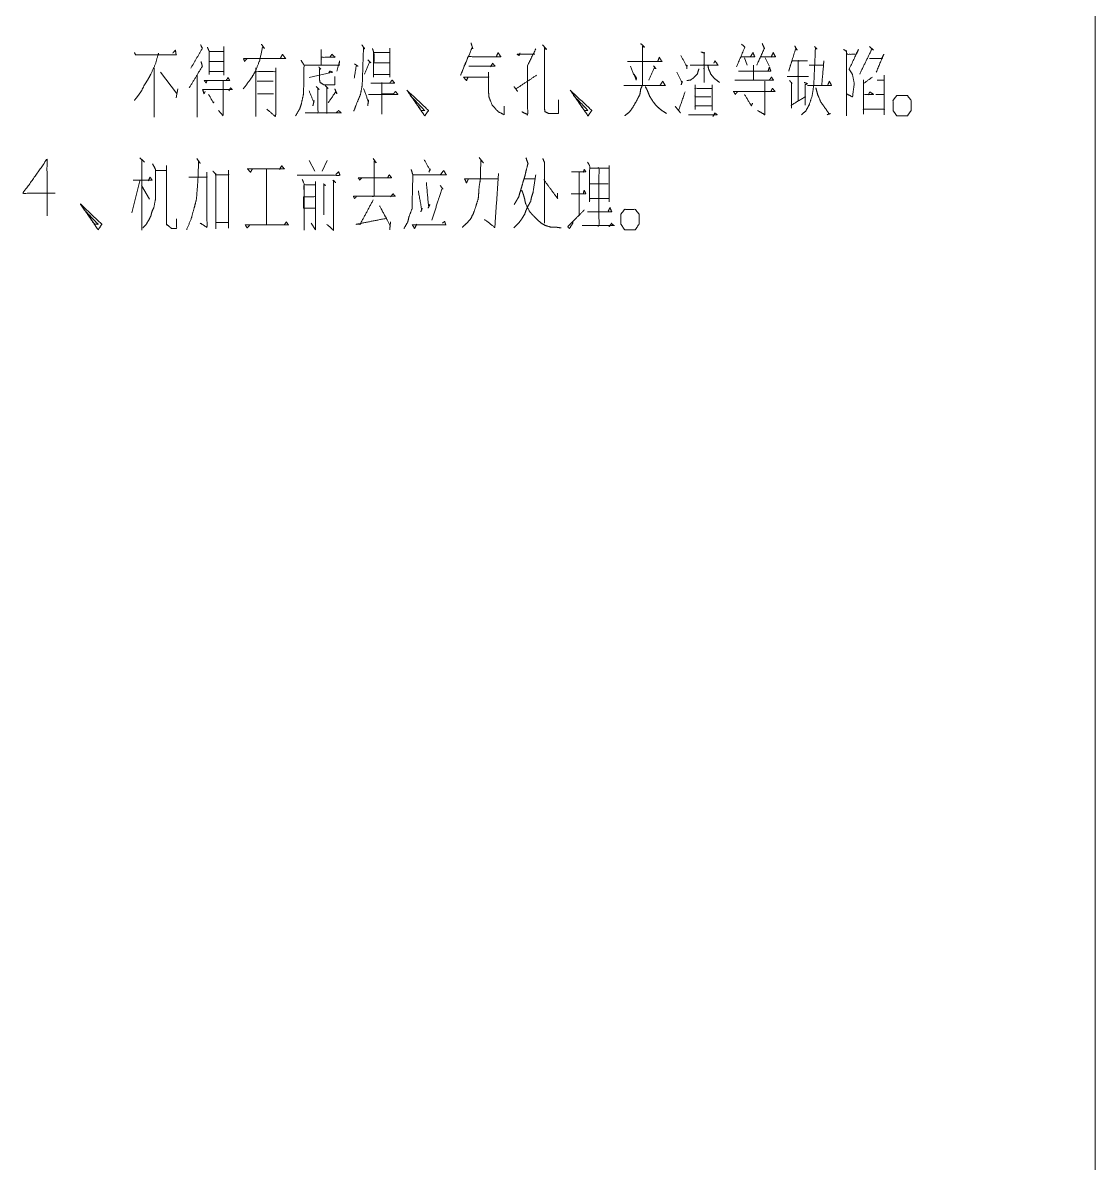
# Model space of a CAD drawing. Header units: millimetres. Extents: x 2210 to 79821, y -19430 to 2344.
# Drawn here: x 8405.65 to 8450.5, y 1693.41 to 1741.13 of the extents above; entities that cross this region are included whole.
import ezdxf

# ---------------------------------------------------------------- set-up
doc = ezdxf.new("R2010")
doc.units = ezdxf.units.MM
doc.layers.add('101', color=7, linetype='Continuous', true_color=0xffffff)

msp = doc.modelspace()

# ---------------------------------------------------------------- linework, layer by layer
at = {"layer": '101', "color": 133, "linetype": 'Continuous', "lineweight": 18}
msp.add_line((8450.501, 1497.822), (8450.501, 1784.822), dxfattribs=at)
at = {"layer": '101', "color": 72, "linetype": 'Continuous', "lineweight": 18}
for p, q in [((8414.059, 1740.132), (8414.059, 1738.932)), ((8413.476, 1739.932), (8414.059, 1739.932)), ((8435.834, 1739.657), (8435.94, 1739.357)), ((8436.7, 1739.657), (8436.86, 1739.332)), ((8411.147, 1739.232), (8411.147, 1737.182)), ((8413.476, 1739.507), (8414.059, 1739.507)), ((8436.206, 1739.357), (8436.206, 1738.732)), ((8411.412, 1739.057), (8412.083, 1738.182)), ((8412.946, 1738.932), (8412.946, 1737.182)), ((8413.476, 1739.082), (8414.059, 1739.082)), ((8414.024, 1738.732), (8414.024, 1737.282)), ((8415.452, 1738.682), (8416.124, 1738.682)), ((8412.136, 1738.357), (8412.066, 1737.982)), ((8415.47, 1738.157), (8416.141, 1738.157)), ((8441.324, 1738.132), (8441.66, 1738.132)), ((8414.024, 1737.232), (8413.83, 1737.457)), ((8417.623, 1735.37), (8417.87, 1734.92)), ((8418.383, 1735.37), (8418.171, 1734.92)), ((8415.841, 1735.02), (8415.841, 1732.67)), ((8415.841, 1734.995), (8415.841, 1732.67)), ((8428.917, 1734.87), (8428.917, 1733.045)), ((8410.546, 1734.52), (8410.21, 1733.17)), ((8426.64, 1734.595), (8427.064, 1734.595)), ((8429.358, 1734.395), (8430.136, 1734.395)), ((8410.616, 1734.32), (8410.952, 1733.745)), ((8417.711, 1732.745), (8417.888, 1732.47))]:
    msp.add_line(p, q, dxfattribs=at)
for points, knots in [([(8413.087, 1740.207), (8413.158, 1740.057), (8412.681, 1739.232)], [0, 0, 0.14819, 1, 1]), ([(8413.37, 1740.107), (8413.441, 1739.932), (8413.441, 1738.957)], [0, 0, 0.162191, 1, 1]), ([(8415.629, 1740.232), (8415.753, 1740.057), (8415.682, 1740.132), (8415.558, 1739.557), (8415.381, 1739.107), (8415.222, 1738.832), (8414.869, 1738.357)], [0, 0, 0.093222, 0.138055, 0.393909, 0.60422, 0.742422, 1, 1]), ([(8419.828, 1740.207), (8419.952, 1740.032), (8419.899, 1740.107), (8419.846, 1738.532), (8419.775, 1738.132), (8419.616, 1737.757), (8419.493, 1737.432)], [0, 0, 0.070423, 0.10061, 0.618426, 0.751894, 0.885743, 1, 1]), ([(8420.27, 1740.057), (8420.323, 1739.907), (8420.323, 1738.857), (8420.323, 1738.957), (8420.995, 1738.957), (8420.995, 1738.857), (8420.995, 1740.057), (8420.995, 1739.882), (8420.341, 1739.882), (8420.341, 1739.457), (8420.977, 1739.457)], [0, 0, 0.030769, 0.233823, 0.253162, 0.383052, 0.402391, 0.634454, 0.668295, 0.794764, 0.876953, 1, 1]), ([(8424.399, 1740.282), (8424.47, 1740.032), (8424.452, 1740.107), (8423.957, 1738.932), (8424.275, 1739.707), (8425.636, 1739.707), (8425.53, 1739.882), (8425.442, 1739.682)], [0, 0, 0.061366, 0.07957, 0.380707, 0.578581, 0.900027, 0.948356, 1, 1]), ([(8427.382, 1740.207), (8427.559, 1740.007), (8427.471, 1740.057), (8427.471, 1737.532), (8427.489, 1737.407), (8427.648, 1737.332), (8428.054, 1737.332), (8428.054, 1737.907)], [0, 0, 0.063895, 0.088198, 0.692698, 0.72292, 0.765024, 0.862344, 1, 1]), ([(8431.494, 1740.257), (8431.653, 1740.107), (8431.564, 1740.132), (8431.564, 1738.507), (8431.494, 1738.357), (8431.458, 1738.132), (8431.317, 1737.857), (8431.158, 1737.582), (8431.034, 1737.407), (8430.822, 1737.232)], [0, 0, 0.063452, 0.090102, 0.561769, 0.609902, 0.676013, 0.765766, 0.85798, 0.920182, 1, 1]), ([(8435.711, 1740.232), (8435.852, 1740.107), (8435.499, 1739.282)], [0, 0, 0.173753, 1, 1]), ([(8436.577, 1740.257), (8436.665, 1740.057), (8436.347, 1739.357)], [0, 0, 0.221401, 1, 1]), ([(8437.934, 1740.157), (8438.04, 1739.982), (8437.97, 1740.032), (8437.687, 1739.107), (8437.81, 1739.532), (8438.464, 1739.532), (8438.076, 1739.532), (8438.076, 1737.882), (8438.076, 1738.882), (8437.616, 1738.882), (8438.517, 1738.882)], [0, 0, 0.030298, 0.043116, 0.18631, 0.251837, 0.348652, 0.406218, 0.650483, 0.798524, 0.866556, 1, 1]), ([(8438.765, 1740.132), (8438.871, 1740.032), (8438.8, 1740.057), (8438.73, 1738.507), (8438.659, 1738.057), (8438.535, 1737.682), (8438.394, 1737.432), (8438.217, 1737.282)], [0, 0, 0.046393, 0.07026, 0.56412, 0.709105, 0.834794, 0.926207, 1, 1]), ([(8441.059, 1740.132), (8441.236, 1739.982), (8441.165, 1740.032), (8440.652, 1738.982)], [0, 0, 0.155911, 0.214149, 1, 1]), ([(8410.316, 1739.882), (8410.369, 1739.782), (8412.066, 1739.782), (8412.03, 1739.982), (8411.924, 1739.857)], [0, 0, 0.051998, 0.831416, 0.924706, 1, 1]), ([(8411.323, 1739.782), (8411.323, 1739.857), (8411.2, 1739.407), (8411.005, 1738.982), (8410.882, 1738.757), (8410.74, 1738.532), (8410.616, 1738.282), (8410.457, 1738.057), (8410.316, 1737.882)], [0, 0, 0.03245, 0.234393, 0.436626, 0.547735, 0.66272, 0.783417, 0.902652, 1, 1]), ([(8415.028, 1739.632), (8414.922, 1739.507), (8414.887, 1739.632), (8416.636, 1739.632), (8416.513, 1739.807), (8416.424, 1739.657)], [0, 0, 0.067399, 0.12081, 0.8403, 0.928416, 1, 1]), ([(8418.135, 1740.007), (8418.135, 1739.357), (8418.135, 1739.682), (8418.718, 1739.682), (8418.577, 1739.807), (8418.506, 1739.707)], [0, 0, 0.347693, 0.52154, 0.833541, 0.934487, 1, 1]), ([(8426.446, 1739.857), (8426.41, 1739.757), (8426.322, 1739.807), (8427.064, 1739.807)], [0, 0, 0.111652, 0.218549, 1, 1]), ([(8427.1, 1740.032), (8426.764, 1739.332), (8426.764, 1737.282), (8426.516, 1737.407)], [0, 0, 0.250151, 0.910671, 1, 1]), ([(8430.946, 1739.507), (8432.377, 1739.507), (8432.271, 1739.682), (8432.201, 1739.507)], [0, 0, 0.784459, 0.896586, 1, 1]), ([(8433.169, 1739.757), (8433.417, 1739.307), (8433.434, 1739.357), (8433.417, 1739.207)], [0, 0, 0.715627, 0.789541, 1, 1]), ([(8434.017, 1739.907), (8434.159, 1739.857), (8434.141, 1739.882), (8434.141, 1738.632), (8434.141, 1739.357), (8433.558, 1739.357), (8434.724, 1739.357), (8434.601, 1739.532), (8434.548, 1739.432)], [0, 0, 0.035429, 0.042667, 0.337979, 0.509258, 0.647046, 0.922634, 0.973261, 1, 1]), ([(8435.711, 1739.707), (8436.259, 1739.707), (8436.188, 1739.882), (8436.082, 1739.707)], [0, 0, 0.582111, 0.78262, 1, 1]), ([(8436.506, 1739.707), (8437.125, 1739.707), (8437.036, 1739.882), (8436.948, 1739.682)], [0, 0, 0.598664, 0.788389, 1, 1]), ([(8439.981, 1740.007), (8440.105, 1739.932), (8440.105, 1737.232), (8440.105, 1739.807), (8440.511, 1739.807), (8440.599, 1740.007), (8440.211, 1739.182), (8440.352, 1738.957), (8440.423, 1738.582), (8440.352, 1738.032), (8440.087, 1738.157)], [0, 0, 0.017119, 0.336574, 0.641238, 0.689334, 0.715206, 0.823117, 0.854558, 0.899709, 0.965319, 1, 1]), ([(8441.059, 1739.632), (8441.572, 1739.632), (8441.66, 1739.807), (8441.342, 1739.057)], [0, 0, 0.336501, 0.465191, 1, 1]), ([(8413.105, 1739.507), (8413.158, 1739.307), (8412.61, 1738.407)], [0, 0, 0.164146, 1, 1]), ([(8415.399, 1737.207), (8415.399, 1739.232), (8415.399, 1739.082), (8416.23, 1739.082), (8416.23, 1739.232), (8416.23, 1737.307), (8416.212, 1737.207), (8415.859, 1737.507)], [0, 0, 0.358665, 0.385234, 0.532376, 0.558945, 0.899902, 0.917886, 1, 1]), ([(8417.287, 1739.557), (8417.411, 1739.357), (8417.393, 1738.157), (8417.304, 1737.757), (8417.234, 1737.532), (8417.057, 1737.232)], [0, 0, 0.096825, 0.590902, 0.759554, 0.856649, 1, 1]), ([(8417.411, 1739.357), (8418.878, 1739.357), (8418.895, 1739.532), (8418.789, 1739.107)], [0, 0, 0.704987, 0.78951, 1, 1]), ([(8418.029, 1739.282), (8418.118, 1739.182), (8418.064, 1739.207), (8418.064, 1738.732), (8418.082, 1738.632), (8418.241, 1738.532), (8418.701, 1738.532), (8418.701, 1738.882)], [0, 0, 0.075571, 0.108775, 0.377734, 0.435237, 0.541611, 0.801816, 1, 1]), ([(8419.528, 1739.407), (8419.669, 1739.307), (8419.599, 1739.357), (8419.51, 1738.807)], [0, 0, 0.212014, 0.318021, 1, 1]), ([(8420.076, 1739.582), (8420.2, 1739.457), (8420.164, 1739.507), (8419.934, 1738.982)], [0, 0, 0.217081, 0.292659, 1, 1]), ([(8424.311, 1739.307), (8425.406, 1739.307), (8425.3, 1739.432), (8425.212, 1739.282)], [0, 0, 0.764246, 0.878574, 1, 1]), ([(8431.069, 1739.307), (8431.299, 1738.732), (8431.317, 1738.807), (8431.211, 1738.982)], [0, 0, 0.687344, 0.772865, 1, 1]), ([(8432.024, 1739.332), (8432.13, 1739.207), (8432.059, 1739.232), (8431.829, 1738.732)], [0, 0, 0.207707, 0.30272, 1, 1]), ([(8433.929, 1739.207), (8433.858, 1738.982), (8433.717, 1738.832), (8433.576, 1738.732), (8433.417, 1738.707)], [0, 0, 0.303858, 0.569399, 0.792546, 1, 1]), ([(8434.3, 1739.357), (8434.336, 1739.182), (8434.424, 1738.982), (8434.565, 1738.807), (8434.795, 1738.632)], [0, 0, 0.195973, 0.436003, 0.682958, 1, 1]), ([(8435.587, 1739.107), (8436.93, 1739.107), (8436.877, 1739.282), (8436.824, 1739.107)], [0, 0, 0.786012, 0.89301, 1, 1]), ([(8438.535, 1739.357), (8439.136, 1739.357), (8439.154, 1739.532), (8439.065, 1738.532)], [0, 0, 0.337467, 0.436241, 1, 1]), ([(8413.352, 1738.707), (8413.317, 1738.607), (8413.246, 1738.707), (8414.307, 1738.707), (8414.236, 1738.832), (8414.166, 1738.732)], [0, 0, 0.068207, 0.14696, 0.828904, 0.921247, 1, 1]), ([(8417.623, 1738.832), (8418.612, 1739.057), (8418.489, 1739.107), (8418.453, 1739.032)], [0, 0, 0.82429, 0.932662, 1, 1]), ([(8420.111, 1738.132), (8421.331, 1738.132), (8421.242, 1738.257), (8421.154, 1738.157), (8420.659, 1738.157), (8420.659, 1738.632), (8420.659, 1737.307)], [0, 0, 0.320854, 0.36113, 0.396239, 0.526441, 0.651406, 1, 1]), ([(8420.2, 1738.607), (8421.189, 1738.607), (8421.101, 1738.732), (8421.013, 1738.632)], [0, 0, 0.775503, 0.895429, 1, 1]), ([(8424.275, 1738.857), (8424.205, 1738.707), (8424.081, 1738.857), (8425.124, 1738.857), (8425.124, 1739.057), (8425.124, 1738.382), (8425.141, 1738.032), (8425.283, 1737.682), (8425.53, 1737.407), (8425.778, 1737.282), (8425.778, 1737.632)], [0, 0, 0.04142, 0.08999, 0.350489, 0.400452, 0.569066, 0.656611, 0.750908, 0.843316, 0.912571, 1, 1]), ([(8426.198, 1738.457), (8426.34, 1738.257), (8426.269, 1738.357), (8427.135, 1738.932)], [0, 0, 0.174088, 0.261132, 1, 1]), ([(8430.787, 1738.507), (8432.519, 1738.507), (8432.413, 1738.682), (8432.307, 1738.507)], [0, 0, 0.808884, 0.904437, 1, 1]), ([(8433.01, 1739.057), (8433.222, 1738.607), (8433.222, 1738.682), (8433.187, 1738.532)], [0, 0, 0.684676, 0.78789, 1, 1]), ([(8435.428, 1738.732), (8437.036, 1738.732), (8436.966, 1738.857), (8436.877, 1738.732)], [0, 0, 0.844266, 0.919643, 1, 1]), ([(8436.683, 1738.682), (8436.683, 1737.282), (8436.382, 1737.457)], [0, 0, 0.801046, 1, 1]), ([(8437.722, 1738.707), (8437.828, 1738.582), (8437.793, 1738.632), (8437.793, 1737.557), (8437.793, 1737.682), (8438.376, 1738.032), (8438.376, 1737.682), (8438.376, 1738.532), (8438.464, 1738.582), (8438.323, 1738.632)], [0, 0, 0.046088, 0.063303, 0.365528, 0.400669, 0.59191, 0.690308, 0.929277, 0.957827, 1, 1]), ([(8438.464, 1738.507), (8439.472, 1738.507), (8439.383, 1738.682), (8439.313, 1738.507)], [0, 0, 0.723627, 0.864434, 1, 1]), ([(8441.183, 1738.857), (8440.812, 1738.582), (8440.812, 1738.732), (8440.812, 1737.307), (8440.812, 1737.507), (8441.678, 1737.507), (8441.678, 1737.282), (8441.678, 1738.932), (8441.678, 1738.732), (8441.377, 1738.732)], [0, 0, 0.084323, 0.111704, 0.371809, 0.408317, 0.566405, 0.607474, 0.908649, 0.945156, 1, 1]), ([(8413.282, 1738.257), (8413.229, 1738.157), (8413.176, 1738.332), (8414.413, 1738.332), (8414.342, 1738.407), (8414.272, 1738.282)], [0, 0, 0.063588, 0.166317, 0.861419, 0.919321, 1, 1]), ([(8417.923, 1738.457), (8418.047, 1738.332), (8417.994, 1738.382), (8417.994, 1737.357), (8417.464, 1737.357), (8418.966, 1737.357), (8418.86, 1737.457), (8418.754, 1737.357)], [0, 0, 0.048876, 0.069128, 0.35402, 0.501396, 0.918968, 0.959488, 1, 1]), ([(8417.623, 1738.282), (8417.817, 1737.807), (8417.835, 1737.882), (8417.782, 1737.657)], [0, 0, 0.624785, 0.718604, 1, 1]), ([(8418.294, 1738.507), (8418.418, 1738.382), (8418.365, 1738.407), (8418.365, 1737.332)], [0, 0, 0.13431, 0.179085, 1, 1]), ([(8418.701, 1738.357), (8418.789, 1738.157), (8418.736, 1738.232), (8418.418, 1737.782)], [0, 0, 0.253773, 0.360383, 1, 1]), ([(8419.899, 1738.382), (8420.111, 1737.807), (8420.111, 1737.907), (8420.076, 1737.657)], [0, 0, 0.634872, 0.738463, 1, 1]), ([(8421.857, 1738.082), (8422.458, 1737.457), (8422.317, 1737.457), (8421.716, 1738.307), (8422.458, 1737.232), (8422.617, 1737.457), (8421.716, 1738.307)], [0, 0, 0.178024, 0.207055, 0.420793, 0.68903, 0.745609, 1, 1]), ([(8428.687, 1738.082), (8429.288, 1737.457), (8429.146, 1737.457), (8428.545, 1738.307), (8429.288, 1737.232), (8429.447, 1737.457), (8428.545, 1738.307)], [0, 0, 0.178022, 0.207052, 0.420792, 0.689029, 0.745607, 1, 1]), ([(8431.688, 1738.457), (8431.776, 1738.282), (8431.865, 1738.057), (8432.024, 1737.807), (8432.165, 1737.632), (8432.377, 1737.457), (8432.572, 1737.332)], [0, 0, 0.133806, 0.298793, 0.50104, 0.654588, 0.84227, 1, 1]), ([(8432.939, 1737.632), (8433.151, 1737.357), (8433.081, 1737.457), (8433.346, 1738.232)], [0, 0, 0.269451, 0.364473, 1, 1]), ([(8433.77, 1738.532), (8433.77, 1737.507), (8433.77, 1737.657), (8434.477, 1737.657), (8434.477, 1737.457), (8434.477, 1738.532), (8434.477, 1738.382), (8433.77, 1738.382), (8433.77, 1738.032), (8434.424, 1738.032)], [0, 0, 0.204263, 0.234156, 0.375052, 0.41491, 0.629137, 0.659027, 0.799923, 0.869674, 1, 1]), ([(8435.534, 1738.232), (8435.446, 1738.132), (8435.375, 1738.257), (8437.107, 1738.257), (8437.001, 1738.382), (8436.93, 1738.232)], [0, 0, 0.057062, 0.118456, 0.859015, 0.929102, 1, 1]), ([(8438.818, 1738.407), (8438.889, 1738.132), (8439.03, 1737.807), (8439.383, 1737.307), (8439.436, 1737.332), (8439.295, 1737.282)], [0, 0, 0.194582, 0.437456, 0.857073, 0.897233, 1, 1]), ([(8440.847, 1738.132), (8441.236, 1738.132), (8441.077, 1738.232), (8441.006, 1738.107)], [0, 0, 0.539792, 0.80061, 1, 1]), ([(8413.423, 1738.132), (8413.618, 1737.782), (8413.653, 1737.807)], [0, 0, 0.902428, 1, 1]), ([(8435.834, 1738.132), (8436.117, 1737.657), (8436.17, 1737.757)], [0, 0, 0.830056, 1, 1]), ([(8442.045, 1737.457), (8442.045, 1737.882), (8442.204, 1738.082), (8442.646, 1738.082), (8442.805, 1737.882), (8442.805, 1737.457), (8442.646, 1737.232), (8442.204, 1737.232), (8442.045, 1737.457)], [0, 0, 0.152008, 0.243405, 0.401453, 0.492841, 0.64485, 0.743396, 0.901445, 1, 1]), ([(8433.487, 1737.282), (8434.689, 1737.282), (8434.601, 1737.357), (8434.512, 1737.207)], [0, 0, 0.805626, 0.883304, 1, 1]), ([(8407, 1733.995), (8405.657, 1733.995), (8406.664, 1735.42), (8406.664, 1733.045)], [0, 0, 0.245869, 0.565293, 1, 1]), ([(8410.546, 1735.47), (8410.74, 1735.295), (8410.634, 1735.395), (8410.634, 1732.445)], [0, 0, 0.077914, 0.121329, 1, 1]), ([(8412.928, 1735.445), (8413.07, 1735.245), (8412.999, 1735.345), (8412.981, 1734.67), (8412.946, 1734.17), (8412.911, 1733.745), (8412.822, 1733.395), (8412.698, 1732.945), (8412.504, 1732.47)], [0, 0, 0.073965, 0.11095, 0.314868, 0.466245, 0.59504, 0.704053, 0.844996, 1, 1]), ([(8420.306, 1735.445), (8420.429, 1735.27), (8420.341, 1735.345), (8420.341, 1733.87), (8419.475, 1733.87), (8421.225, 1733.87), (8421.136, 1733.97), (8421.03, 1733.845)], [0, 0, 0.045421, 0.069983, 0.382581, 0.566132, 0.936976, 0.965262, 1, 1]), ([(8422.441, 1735.395), (8422.688, 1734.945), (8422.688, 1735.02), (8422.635, 1734.87)], [0, 0, 0.686892, 0.7872, 1, 1]), ([(8424.735, 1735.495), (8424.912, 1735.27), (8424.806, 1735.37), (8424.788, 1734.595), (8424.735, 1734.27), (8424.717, 1733.995), (8424.699, 1733.77), (8424.611, 1733.495), (8424.505, 1733.17), (8424.381, 1732.92), (8424.222, 1732.745), (8424.028, 1732.57)], [0, 0, 0.083042, 0.125347, 0.350346, 0.445924, 0.525907, 0.591412, 0.675251, 0.77447, 0.855435, 0.924077, 1, 1]), ([(8426.693, 1735.47), (8426.782, 1735.245), (8426.693, 1734.92), (8426.658, 1734.745), (8426.587, 1734.52), (8426.516, 1734.27), (8426.446, 1734.045), (8426.393, 1733.845), (8426.304, 1733.695), (8426.198, 1733.52)], [0, 0, 0.116539, 0.278915, 0.364988, 0.478692, 0.603958, 0.717662, 0.817409, 0.90135, 1, 1]), ([(8427.4, 1735.445), (8427.471, 1735.27), (8427.471, 1732.745)], [0, 0, 0.069554, 1, 1]), ([(8411.076, 1735.22), (8411.2, 1734.995), (8411.2, 1733.745), (8411.129, 1733.395), (8411.058, 1733.245), (8411.005, 1733.045), (8410.917, 1732.87), (8410.811, 1732.695), (8410.669, 1732.545)], [0, 0, 0.090307, 0.52992, 0.655496, 0.713818, 0.786591, 0.855541, 0.927503, 1, 1]), ([(8411.217, 1734.945), (8411.659, 1734.945), (8411.659, 1735.145), (8411.659, 1732.695), (8411.783, 1732.595), (8411.871, 1732.52), (8412.083, 1732.52), (8412.083, 1732.92)], [0, 0, 0.111049, 0.16131, 0.777054, 0.817038, 0.846171, 0.899471, 1, 1]), ([(8412.592, 1734.67), (8413.352, 1734.67), (8413.352, 1734.87), (8413.352, 1732.57), (8413.07, 1732.745)], [0, 0, 0.211552, 0.267219, 0.907426, 1, 1]), ([(8413.6, 1734.92), (8413.724, 1734.795), (8413.724, 1732.52), (8413.724, 1732.77), (8414.254, 1732.77), (8414.254, 1732.545), (8414.254, 1734.945), (8414.254, 1734.77), (8413.688, 1734.77)], [0, 0, 0.026662, 0.37153, 0.409426, 0.489805, 0.523913, 0.887732, 0.914262, 1, 1]), ([(8415.258, 1735.02), (8415.169, 1734.87), (8415.046, 1735.02), (8416.583, 1735.02), (8416.477, 1735.145), (8416.389, 1734.995)], [0, 0, 0.077579, 0.164211, 0.849382, 0.92243, 1, 1]), ([(8417.128, 1734.745), (8418.913, 1734.745), (8418.86, 1734.895), (8418.736, 1734.77)], [0, 0, 0.841995, 0.917038, 1, 1]), ([(8421.893, 1734.995), (8421.963, 1734.77), (8421.928, 1733.345), (8421.804, 1733.02), (8421.751, 1732.795), (8421.592, 1732.52)], [0, 0, 0.092203, 0.64947, 0.785426, 0.875796, 1, 1]), ([(8421.963, 1734.77), (8423.36, 1734.77), (8423.254, 1734.945), (8423.112, 1734.77)], [0, 0, 0.764701, 0.876769, 1, 1]), ([(8428.598, 1734.895), (8429.199, 1734.895), (8429.129, 1734.995), (8429.093, 1734.87)], [0, 0, 0.704262, 0.847768, 1, 1]), ([(8429.27, 1735.295), (8429.358, 1735.145), (8429.358, 1733.645), (8429.358, 1733.77), (8430.172, 1733.77), (8430.172, 1733.645), (8430.172, 1735.145), (8430.172, 1735.045), (8429.358, 1735.045), (8429.747, 1735.045), (8429.747, 1732.645), (8429.04, 1732.645), (8430.384, 1732.645), (8430.295, 1732.695), (8430.278, 1732.745), (8430.172, 1732.595)], [0, 0, 0.016857, 0.162098, 0.174201, 0.252928, 0.265031, 0.410273, 0.419956, 0.498682, 0.536334, 0.768721, 0.837175, 0.967244, 0.977077, 0.982213, 1, 1]), ([(8410.263, 1734.545), (8411.058, 1734.545), (8410.97, 1734.67), (8410.899, 1734.52)], [0, 0, 0.71379, 0.851186, 1, 1]), ([(8417.34, 1734.57), (8417.411, 1734.395), (8417.411, 1732.445), (8417.411, 1734.345), (8417.888, 1734.345), (8417.888, 1734.47), (8417.888, 1732.47), (8417.888, 1733.845), (8417.393, 1733.845), (8417.393, 1733.37), (8417.87, 1733.37)], [0, 0, 0.019944, 0.226006, 0.426785, 0.477216, 0.490425, 0.701771, 0.847071, 0.899373, 0.949568, 1, 1]), ([(8418.224, 1734.395), (8418.312, 1734.32), (8418.241, 1734.345), (8418.241, 1733.095)], [0, 0, 0.080452, 0.132518, 1, 1]), ([(8418.612, 1734.545), (8418.736, 1734.445), (8418.648, 1734.52), (8418.648, 1732.445), (8418.365, 1732.695)], [0, 0, 0.058315, 0.100804, 0.861603, 1, 1]), ([(8419.828, 1734.645), (8419.74, 1734.545), (8419.687, 1734.645), (8421.066, 1734.645), (8420.977, 1734.77), (8420.907, 1734.645)], [0, 0, 0.069442, 0.128329, 0.845633, 0.925285, 1, 1]), ([(8422.529, 1734.445), (8422.617, 1733.47), (8422.67, 1733.52), (8422.6, 1733.37)], [0, 0, 0.803961, 0.863821, 1, 1]), ([(8424.275, 1734.57), (8424.205, 1734.42), (8424.134, 1734.595), (8425.53, 1734.595)], [0, 0, 0.094713, 0.202509, 1, 1]), ([(8425.548, 1734.82), (8425.389, 1732.57), (8424.965, 1732.895)], [0, 0, 0.808462, 1, 1]), ([(8427.1, 1734.77), (8426.994, 1734.045), (8426.923, 1733.82), (8426.888, 1733.645), (8426.782, 1733.47), (8426.693, 1733.27), (8426.64, 1733.12), (8426.516, 1732.92), (8426.41, 1732.77), (8426.181, 1732.545)], [0, 0, 0.296651, 0.392137, 0.464418, 0.54727, 0.635794, 0.700204, 0.795424, 0.869798, 1, 1]), ([(8427.435, 1734.57), (8428.019, 1733.77), (8428.019, 1733.995)], [0, 0, 0.814826, 1, 1]), ([(8422.193, 1734.095), (8422.335, 1733.295), (8422.352, 1733.37), (8422.299, 1733.22)], [0, 0, 0.774798, 0.848275, 1, 1]), ([(8423.112, 1734.32), (8423.218, 1734.17), (8423.183, 1734.195), (8422.759, 1732.87)], [0, 0, 0.113521, 0.140292, 1, 1]), ([(8426.516, 1734.12), (8426.587, 1733.945), (8426.64, 1733.745), (8426.675, 1733.57), (8426.852, 1733.22), (8426.941, 1733.12), (8427.188, 1732.87), (8427.329, 1732.745), (8427.506, 1732.645), (8427.754, 1732.57), (8427.983, 1732.57), (8428.16, 1732.545)], [0, 0, 0.075195, 0.157623, 0.228746, 0.384952, 0.438111, 0.57825, 0.65343, 0.734341, 0.837339, 0.928876, 1, 1]), ([(8428.581, 1733.97), (8429.199, 1733.97), (8429.129, 1734.12), (8429.093, 1733.995)], [0, 0, 0.676559, 0.857918, 1, 1]), ([(8408.199, 1733.32), (8408.8, 1732.695), (8408.658, 1732.695), (8408.057, 1733.545), (8408.8, 1732.47), (8408.959, 1732.695), (8408.057, 1733.545)], [0, 0, 0.178026, 0.207064, 0.420797, 0.689032, 0.745609, 1, 1]), ([(8419.599, 1733.845), (8419.528, 1733.77), (8419.475, 1733.87)], [0, 0, 0.476595, 1, 1]), ([(8420.306, 1733.72), (8419.758, 1732.695), (8419.599, 1732.695), (8420.854, 1732.945), (8420.571, 1733.47), (8421.013, 1732.645), (8421.03, 1732.795), (8420.995, 1732.47)], [0, 0, 0.252059, 0.286558, 0.564059, 0.69338, 0.896343, 0.929101, 1, 1]), ([(8428.669, 1732.77), (8428.51, 1732.52), (8428.439, 1732.595), (8429.129, 1733.295)], [0, 0, 0.214439, 0.289023, 1, 1]), ([(8429.27, 1733.22), (8430.278, 1733.22), (8430.207, 1733.395), (8430.136, 1733.245)], [0, 0, 0.739674, 0.878246, 1, 1]), ([(8430.663, 1732.695), (8430.663, 1733.12), (8430.822, 1733.32), (8431.264, 1733.32), (8431.423, 1733.12), (8431.423, 1732.695), (8431.264, 1732.47), (8430.822, 1732.47), (8430.663, 1732.695)], [0, 0, 0.152008, 0.243405, 0.401453, 0.492841, 0.64485, 0.743396, 0.901445, 1, 1]), ([(8415.134, 1732.645), (8415.028, 1732.545), (8414.957, 1732.67), (8416.76, 1732.67), (8416.672, 1732.795), (8416.583, 1732.67)], [0, 0, 0.060774, 0.120655, 0.87235, 0.93618, 1, 1]), ([(8422.123, 1732.695), (8422.034, 1732.52), (8421.946, 1732.67), (8423.342, 1732.67), (8423.289, 1732.82), (8423.201, 1732.745)], [0, 0, 0.096037, 0.181315, 0.865296, 0.943219, 1, 1])]:
    msp.add_open_spline(points, degree=1, knots=knots, dxfattribs=at)

doc.saveas('drawing.dxf')
